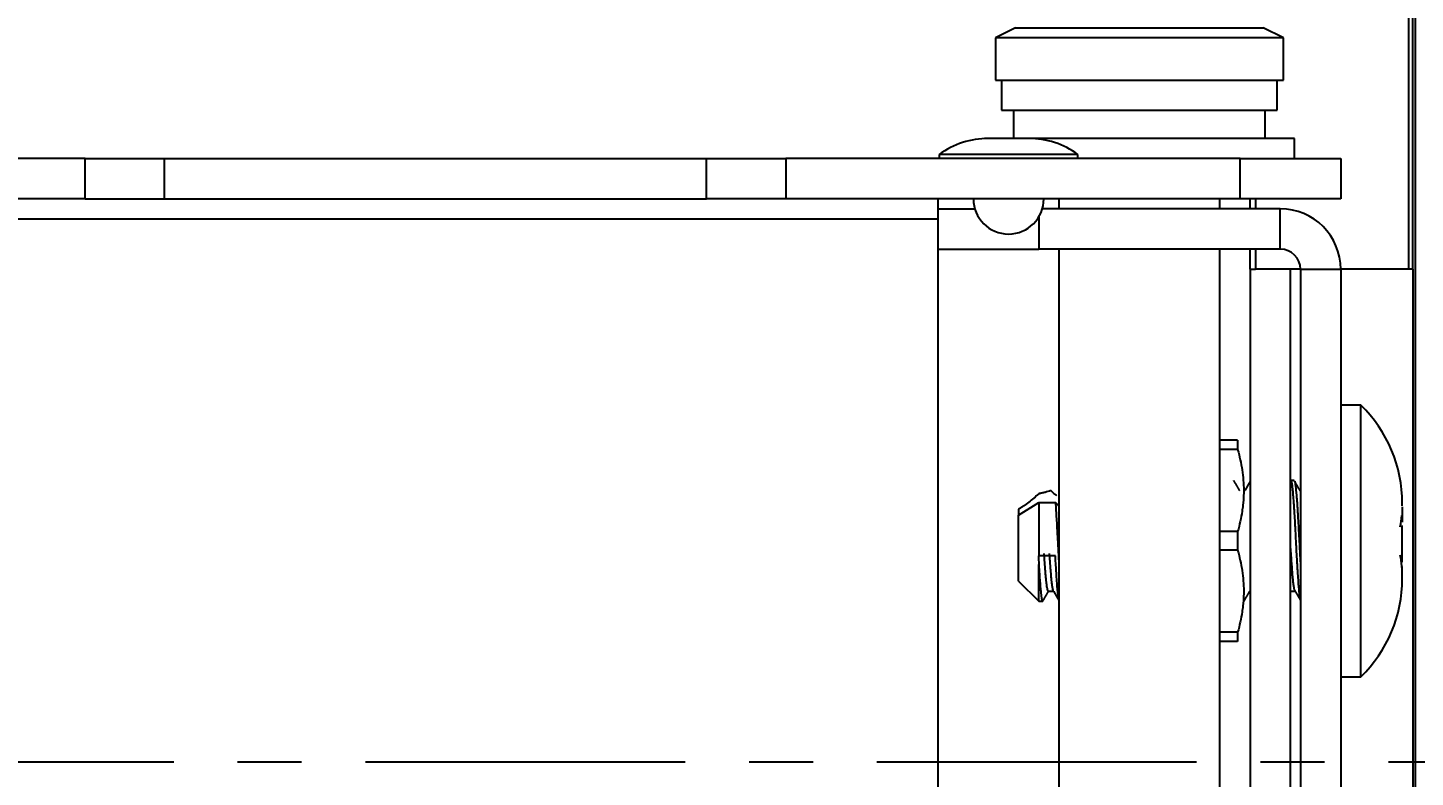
# Model space of a CAD drawing. Extents: x -2833 to -229, y 127 to 2035.
# Drawn here: x -2172 to -2103.1, y 772.7 to 809.9 of the extents above; entities that cross this region are included whole.
import ezdxf

# ---------------------------------------------------------------- set-up
doc = ezdxf.new("R2010")
doc.units = 0
doc.header["$LTSCALE"] = 0.5
doc.header["$MEASUREMENT"] = 0
doc.linetypes.add('CENTER', pattern=[50.8, 31.75, -6.35, 6.35, -6.35])
doc.layers.get('0').update_dxf_attribs({"linetype": 'CONTINUOUS'})
doc.layers.get('DEFPOINTS').update_dxf_attribs({"linetype": 'CONTINUOUS'})
doc.layers.add('CEN', color=1, linetype='CENTER')
doc.styles.add('Daelim Dimension', font='NanumGothic.ttf')
doc.dimstyles.new('DEFAULT', dxfattribs={"dimscale": 2, "dimtxt": 2, "dimasz": 2, "dimexe": 0, "dimexo": 2, "dimgap": 1, "dimtad": 1, "dimdec": 0, "dimzin": 9, "dimdsep": 46, "dimtxsty": 'Daelim Dimension', "dimcen": 0.5, "dimclrd": 5, "dimclre": 5, "dimclrt": 256, "dimadec": 1, "dimazin": 0, "dimtfac": 1, "dimtdec": 0, "dimtix": 1, "dimtmove": 0, "dimatfit": 3, "dimfxl": 1, "dimtolj": 1, "dimtzin": 1, "dimlwd": 9, "dimlwe": 9, "dimarcsym": 0})

# ---------------------------------------------------------------- blocks, each defined once
blk = doc.blocks.new('*D65')
at = {"color": 5, "lineweight": 9, "transparency": 16777216}
for p, q in [((-1957.513, 783.593), (-1957.513, 594.076)), ((-2308.194, 711.607), (-2308.194, 594.076)), ((-2304.194, 594.076), (-1961.513, 594.076))]:
    blk.add_line(p, q, dxfattribs=at)
at = {"color": 5, "transparency": 16777216}
for points in [[(-2304.194, 594.742), (-2304.194, 593.409), (-2308.194, 594.076)], [(-1961.513, 594.742), (-1961.513, 593.409), (-1957.513, 594.076)]]:
    blk.add_solid(points, dxfattribs=at)
at = {"layer": 'DEFPOINTS', "color": 0, "transparency": 16777216}
for p in [(-1957.513, 787.593), (-2308.194, 715.607), (-1957.513, 594.076)]:
    blk.add_point(p, dxfattribs=at)
at = {"color": 7, "transparency": 16777216, "insert": (-2132.853, 616.634), "char_height": 30, "width": 88.20662, "attachment_point": 5, "style": 'Daelim Dimension'}
blk.add_mtext('\\A1;(350)', dxfattribs=at)

msp = doc.modelspace()

# ---------------------------------------------------------------- hatches: boundary and pattern name
h = msp.add_hatch()
h.set_pattern_fill('ANSI31', color=3, scale=99.955177)
h.set_pattern_definition([(45, (-7707.805, 4510.419), (-8.834873, 8.834873), [])])
edge = h.paths.add_edge_path()
edge.add_spline(control_points=[(-2338.18, 657.697), (-2328.676, 656.706), (-2317.67, 641.047), (-2308.194, 640.806)], knot_values=[20.260587, 20.260587, 20.260587, 20.260587, 53.794277, 53.794277, 53.794277, 53.794277], degree=3, periodic=0)
edge.add_line((-2308.194, 640.806), (-2308.194, 1139.163))
edge.add_line((-2308.194, 1139.163), (-2338.18, 1139.163))
edge.add_line((-2338.18, 1139.163), (-2338.18, 657.697))
edge = h.paths.add_edge_path()
edge.add_spline(control_points=[(-2308.194, 620.815), (-2317.67, 621.056), (-2328.676, 636.715), (-2338.18, 637.706)], knot_values=[20.260587, 20.260587, 20.260587, 20.260587, 53.794277, 53.794277, 53.794277, 53.794277], degree=3, periodic=0)
edge.add_line((-2338.18, 637.706), (-2338.18, 517.424))
edge.add_line((-2338.18, 517.424), (-1894.657, 517.424))
edge.add_line((-1894.657, 517.424), (-1894.657, 547.41))
edge.add_line((-1894.657, 547.41), (-2308.194, 547.41))
edge.add_line((-2308.194, 547.41), (-2308.194, 620.815))

# ---------------------------------------------------------------- linework, layer by layer
at = {"color": 7, "linetype": 'Continuous', "lineweight": 25}
for p, q in [((-2103.404, 797.886), (-2103.404, 859.858)), ((-2103.203, 797.886), (-2103.203, 859.858)), ((-2103.082, 859.858), (-2103.082, 740.388)), ((-2122.927, 809.881), (-2123.926, 809.381)), ((-2122.927, 809.881), (-2110.632, 809.881)), ((-2109.633, 809.381), (-2110.632, 809.881)), ((-2123.926, 809.381), (-2123.926, 807.282)), ((-2109.633, 809.381), (-2123.926, 809.381)), ((-2109.633, 807.282), (-2109.633, 809.381)), ((-2123.926, 807.282), (-2109.633, 807.282)), ((-2123.626, 807.282), (-2123.626, 805.783)), ((-2109.933, 805.783), (-2109.933, 807.282)), ((-2123.626, 805.783), (-2109.933, 805.783)), ((-2123.027, 805.783), (-2123.027, 804.383)), ((-2110.532, 804.383), (-2110.532, 805.783)), ((-2124.476, 804.383), (-2124.476, 804.378)), ((-2124.276, 804.383), (-2124.476, 804.383)), ((-2122.277, 804.383), (-2124.276, 804.383)), ((-2115.577, 804.383), (-2122.277, 804.383)), ((-2109.083, 804.383), (-2115.577, 804.383)), ((-2109.083, 803.384), (-2109.083, 804.383)), ((-2126.721, 803.584), (-2126.721, 803.384)), ((-2119.832, 803.584), (-2126.721, 803.584)), ((-2119.832, 803.384), (-2119.832, 803.584)), ((-2169.143, 803.384), (-2202.241, 803.384)), ((-2169.143, 803.384), (-2165.219, 803.384)), ((-2169.143, 801.385), (-2169.143, 803.384)), ((-2165.219, 803.384), (-2138.271, 803.384)), ((-2165.219, 803.384), (-2165.219, 801.385)), ((-2138.271, 803.384), (-2134.347, 803.384)), ((-2138.271, 801.385), (-2138.271, 803.384)), ((-2111.782, 803.384), (-2134.347, 803.384)), ((-2134.347, 803.384), (-2134.347, 801.385)), ((-2111.782, 803.384), (-2106.784, 803.384)), ((-2111.782, 801.385), (-2111.782, 803.384)), ((-2106.784, 803.384), (-2106.784, 801.385)), ((-2169.143, 801.385), (-2202.241, 801.385)), ((-2169.143, 801.385), (-2165.219, 801.385)), ((-2165.219, 801.385), (-2138.271, 801.385)), ((-2134.347, 801.385), (-2138.271, 801.385)), ((-2111.782, 801.385), (-2134.347, 801.385)), ((-2126.775, 800.885), (-2126.775, 801.385)), ((-2120.778, 801.384), (-2120.778, 800.884)), ((-2112.781, 800.884), (-2112.781, 801.384)), ((-2106.784, 801.385), (-2111.782, 801.385)), ((-2111.282, 800.885), (-2111.282, 801.385)), ((-2111.014, 801.385), (-2111.014, 800.885)), ((-2126.775, 800.885), (-2124.953, 800.885)), ((-2126.775, 798.886), (-2126.775, 800.885)), ((-2109.783, 800.885), (-2121.6, 800.885)), ((-2109.783, 798.886), (-2109.783, 800.885)), ((-2202.243, 800.385), (-2126.775, 800.385)), ((-2121.777, 800.484), (-2121.777, 798.886)), ((-2126.775, 798.886), (-2121.777, 798.886)), ((-2126.775, 747.909), (-2126.775, 798.886)), ((-2109.783, 798.886), (-2121.777, 798.886)), ((-2120.778, 798.886), (-2120.778, 747.909)), ((-2112.781, 747.909), (-2112.781, 798.886)), ((-2111.282, 797.886), (-2111.282, 798.887)), ((-2111.014, 798.887), (-2111.014, 797.886)), ((-2111.282, 797.886), (-2111.282, 747.909)), ((-2111.282, 797.886), (-2111.014, 797.886)), ((-2108.783, 797.886), (-2111.014, 797.886)), ((-2109.283, 748.043), (-2109.283, 797.886)), ((-2108.783, 797.886), (-2108.783, 748.908)), ((-2108.783, 797.886), (-2106.784, 797.886)), ((-2106.784, 797.886), (-2106.784, 748.908)), ((-2103.404, 797.886), (-2106.784, 797.886)), ((-2103.203, 797.886), (-2103.404, 797.886)), ((-2103.203, 797.886), (-2103.203, 742.911)), ((-2105.784, 791.139), (-2106.784, 791.139)), ((-2105.784, 777.645), (-2105.784, 791.139)), ((-2111.902, 789.39), (-2112.781, 789.39)), ((-2111.902, 789.39), (-2111.902, 788.926)), ((-2111.902, 788.926), (-2112.781, 788.926)), ((-2109.255, 787.392), (-2109.283, 787.345)), ((-2109.095, 787.391), (-2109.25, 787.391)), ((-2108.783, 786.891), (-2108.801, 786.891)), ((-2122.777, 785.67), (-2121.777, 786.308)), ((-2121.777, 786.308), (-2121.777, 783.651)), ((-2121.777, 786.308), (-2120.949, 786.308)), ((-2103.724, 786.144), (-2103.724, 786.26)), ((-2122.777, 785.97), (-2122.777, 785.669)), ((-2122.777, 782.393), (-2122.777, 785.67)), ((-2111.902, 784.856), (-2112.781, 784.856)), ((-2111.902, 784.856), (-2111.902, 783.928)), ((-2103.724, 784.22), (-2103.724, 785.156)), ((-2103.724, 783.336), (-2103.724, 784.22)), ((-2121.777, 783.651), (-2121.792, 783.654)), ((-2120.955, 783.651), (-2121.777, 783.651)), ((-2111.902, 783.928), (-2112.781, 783.928)), ((-2121.777, 781.394), (-2121.777, 783.227)), ((-2122.777, 782.393), (-2121.777, 781.394)), ((-2121.777, 781.394), (-2121.59, 781.394)), ((-2121.301, 781.893), (-2121.034, 781.893)), ((-2109.283, 781.893), (-2109.039, 781.893)), ((-2111.902, 779.859), (-2112.781, 779.859)), ((-2111.902, 779.395), (-2112.781, 779.395)), ((-2111.902, 779.859), (-2111.902, 779.395)), ((-2106.784, 777.645), (-2105.784, 777.645))]:
    msp.add_line(p, q, dxfattribs=at)
for centre, radius, start, end in [((-2124.276, 800.245), 4.138, 90, 126.21827), ((-2122.277, 800.245), 4.138, 53.78173, 90), ((-2123.277, 801.385), 1.749, 180, 270), ((-2123.277, 801.385), 1.749, 270, 0), ((-2109.783, 797.886), 2.999, 0, 90), ((-2109.783, 797.886), 1, 0, 90), ((-2110.531, 786.26), 6.807, 0, 45.79082), ((-2110.531, 786.26), 6.807, 350.15233, 354.87719), ((-2110.531, 782.524), 6.807, 314.20918, 0)]:
    msp.add_arc(centre, radius, start, end, dxfattribs=at)
for points, knots in [([(-2111.902, 788.926), (-2111.808, 788.592), (-2111.731, 788.256), (-2111.653, 787.749), (-2111.633, 787.58), (-2111.607, 787.24), (-2111.6, 787.07), (-2111.599, 786.728), (-2111.606, 786.556), (-2111.622, 786.341), (-2111.626, 786.298), (-2111.635, 786.212), (-2111.648, 786.083), (-2111.666, 785.955), (-2111.731, 785.529), (-2111.807, 785.191), (-2111.902, 784.856)], [0, 0, 0, 0, 0.25, 0.25, 0.375, 0.375, 0.5, 0.5, 0.625, 0.625, 0.65625, 0.65625, 0.6875, 0.75, 0.75, 1, 1, 1, 1]), ([(-2121.182, 786.894), (-2121.274, 786.861), (-2121.369, 786.831), (-2121.518, 786.792), (-2121.568, 786.779), (-2121.671, 786.758), (-2121.724, 786.748), (-2121.777, 786.739)], [0, 0, 0, 0, 0.5, 0.5, 0.75, 0.75, 1, 1, 1, 1]), ([(-2120.875, 786.63), (-2120.923, 786.669), (-2120.974, 786.71), (-2121.076, 786.798), (-2121.129, 786.845), (-2121.182, 786.894)], [0, 0, 0, 0, 0.5, 0.5, 1, 1, 1, 1]), ([(-2108.783, 781.461), (-2108.79, 781.489), (-2108.797, 781.527), (-2108.809, 781.603), (-2108.814, 781.636), (-2108.82, 781.682), (-2108.821, 781.691), (-2108.823, 781.71), (-2108.825, 781.72), (-2108.828, 781.75), (-2108.831, 781.771), (-2108.843, 781.88), (-2108.852, 781.979), (-2108.866, 782.146), (-2108.871, 782.204), (-2108.877, 782.297), (-2108.88, 782.328), (-2108.884, 782.393), (-2108.886, 782.425), (-2108.897, 782.592), (-2108.906, 782.733), (-2108.919, 782.958), (-2108.924, 783.035), (-2108.931, 783.154), (-2108.933, 783.194), (-2108.938, 783.275), (-2108.94, 783.315), (-2108.952, 783.519), (-2108.962, 783.686), (-2108.976, 783.942), (-2108.981, 784.029), (-2108.987, 784.138), (-2108.988, 784.16), (-2108.99, 784.203), (-2108.994, 784.269), (-2108.997, 784.334), (-2109.008, 784.551), (-2109.017, 784.724), (-2109.028, 784.938), (-2109.03, 784.981), (-2109.035, 785.066), (-2109.037, 785.108), (-2109.044, 785.236), (-2109.049, 785.319), (-2109.063, 785.564), (-2109.072, 785.722), (-2109.084, 785.911), (-2109.088, 785.967), (-2109.092, 786.022), (-2109.094, 786.058), (-2109.095, 786.077), (-2109.101, 786.167), (-2109.106, 786.236), (-2109.12, 786.437), (-2109.129, 786.56), (-2109.14, 786.701), (-2109.142, 786.729), (-2109.146, 786.783), (-2109.148, 786.809), (-2109.155, 786.885), (-2109.16, 786.933), (-2109.173, 787.064), (-2109.182, 787.139), (-2109.194, 787.216), (-2109.197, 787.23), (-2109.2, 787.25), (-2109.201, 787.257), (-2109.204, 787.27), (-2109.21, 787.3), (-2109.221, 787.344), (-2109.23, 787.368), (-2109.239, 787.385), (-2109.244, 787.39), (-2109.251, 787.391), (-2109.253, 787.391), (-2109.256, 787.388), (-2109.258, 787.387), (-2109.259, 787.386)], [0, 0, 0, 0, 0.045647, 0.045647, 0.074758, 0.074758, 0.082035, 0.082035, 0.089313, 0.089313, 0.103868, 0.103868, 0.16209, 0.16209, 0.1912, 0.1912, 0.205755, 0.205755, 0.220311, 0.220311, 0.278532, 0.278532, 0.307643, 0.307643, 0.322198, 0.322198, 0.336753, 0.336753, 0.394974, 0.394974, 0.424085, 0.424085, 0.431363, 0.431363, 0.43864, 0.453196, 0.453196, 0.511417, 0.511417, 0.525972, 0.525972, 0.540527, 0.540527, 0.569638, 0.569638, 0.627859, 0.627859, 0.642414, 0.649692, 0.649692, 0.65697, 0.65697, 0.68608, 0.68608, 0.744302, 0.744302, 0.758857, 0.758857, 0.773412, 0.773412, 0.802523, 0.802523, 0.860744, 0.860744, 0.875299, 0.875299, 0.882577, 0.882577, 0.889855, 0.918965, 0.948076, 0.948076, 0.977186, 0.977186, 0.991742, 0.991742, 1, 1, 1, 1]), ([(-2109.07, 787.353), (-2109.064, 787.335), (-2109.058, 787.311), (-2109.05, 787.268), (-2109.048, 787.255), (-2109.043, 787.228), (-2109.041, 787.213), (-2109.034, 787.167), (-2109.03, 787.133), (-2109.016, 787.02), (-2109.007, 786.932), (-2108.995, 786.806), (-2108.992, 786.779), (-2108.989, 786.739), (-2108.988, 786.725), (-2108.985, 786.697), (-2108.979, 786.627), (-2108.968, 786.494), (-2108.959, 786.365), (-2108.949, 786.231), (-2108.945, 786.162), (-2108.938, 786.054), (-2108.936, 786.017), (-2108.932, 785.943), (-2108.929, 785.905), (-2108.923, 785.791), (-2108.919, 785.714), (-2108.905, 785.478), (-2108.896, 785.314), (-2108.886, 785.124), (-2108.885, 785.103), (-2108.882, 785.06), (-2108.881, 785.039), (-2108.878, 784.975), (-2108.875, 784.932), (-2108.868, 784.803), (-2108.863, 784.717), (-2108.849, 784.458), (-2108.839, 784.285), (-2108.828, 784.067), (-2108.825, 784.024), (-2108.821, 783.937), (-2108.819, 783.894), (-2108.812, 783.765), (-2108.808, 783.681), (-2108.797, 783.472), (-2108.79, 783.349), (-2108.783, 783.228)], [0, 0, 0, 0, 0.063023, 0.063023, 0.087043, 0.087043, 0.111063, 0.111063, 0.159103, 0.159103, 0.255184, 0.255184, 0.279204, 0.279204, 0.291214, 0.291214, 0.303224, 0.351264, 0.399304, 0.399304, 0.447345, 0.447345, 0.471365, 0.471365, 0.495385, 0.495385, 0.543425, 0.543425, 0.639506, 0.639506, 0.651516, 0.651516, 0.663526, 0.663526, 0.687546, 0.687546, 0.735586, 0.735586, 0.831667, 0.831667, 0.855687, 0.855687, 0.879707, 0.879707, 0.927747, 0.927747, 1, 1, 1, 1]), ([(-2121.777, 786.739), (-2121.86, 786.662), (-2121.943, 786.588), (-2122.109, 786.447), (-2122.192, 786.38), (-2122.359, 786.251), (-2122.443, 786.19), (-2122.568, 786.104), (-2122.61, 786.076), (-2122.694, 786.021), (-2122.735, 785.995), (-2122.777, 785.97)], [0, 0, 0, 0, 0.25, 0.25, 0.5, 0.5, 0.75, 0.75, 0.875, 0.875, 1, 1, 1, 1]), ([(-2120.949, 786.308), (-2120.94, 786.175), (-2120.931, 786.033), (-2120.921, 785.843), (-2120.918, 785.804), (-2120.914, 785.726), (-2120.912, 785.687), (-2120.905, 785.569), (-2120.901, 785.488), (-2120.887, 785.244), (-2120.878, 785.076), (-2120.866, 784.861), (-2120.864, 784.817), (-2120.859, 784.731), (-2120.856, 784.687), (-2120.849, 784.558), (-2120.839, 784.384), (-2120.83, 784.211), (-2120.821, 784.039), (-2120.816, 783.952), (-2120.811, 783.844), (-2120.809, 783.823), (-2120.807, 783.78), (-2120.804, 783.716), (-2120.801, 783.652), (-2120.794, 783.527), (-2120.787, 783.399), (-2120.78, 783.275), (-2120.778, 783.231)], [0, 0, 0, 0, 0.159439, 0.159439, 0.199298, 0.199298, 0.239158, 0.239158, 0.318877, 0.318877, 0.478316, 0.478316, 0.518176, 0.518176, 0.558035, 0.558035, 0.637755, 0.717474, 0.717474, 0.797193, 0.797193, 0.817123, 0.817123, 0.837053, 0.876913, 0.876913, 0.956632, 1, 1, 1, 1]), ([(-2109.064, 781.926), (-2109.065, 781.93), (-2109.067, 781.935), (-2109.073, 781.954), (-2109.08, 781.978), (-2109.086, 782.009), (-2109.091, 782.031), (-2109.093, 782.043), (-2109.104, 782.105), (-2109.114, 782.164), (-2109.127, 782.269), (-2109.132, 782.307), (-2109.139, 782.367), (-2109.141, 782.387), (-2109.146, 782.43), (-2109.148, 782.452), (-2109.159, 782.564), (-2109.168, 782.662), (-2109.18, 782.82), (-2109.184, 782.874), (-2109.191, 782.959), (-2109.193, 782.988), (-2109.197, 783.046), (-2109.2, 783.076), (-2109.21, 783.226), (-2109.219, 783.351), (-2109.233, 783.544), (-2109.237, 783.61), (-2109.244, 783.71), (-2109.247, 783.743), (-2109.251, 783.811), (-2109.254, 783.846), (-2109.265, 784.017), (-2109.274, 784.155), (-2109.283, 784.297), (-2109.283, 784.302), (-2109.284, 784.306)], [0, 0, 0, 0, 0.024293, 0.024293, 0.085032, 0.115401, 0.115401, 0.145771, 0.145771, 0.267248, 0.267248, 0.327987, 0.327987, 0.358356, 0.358356, 0.388726, 0.388726, 0.510203, 0.510203, 0.570942, 0.570942, 0.601311, 0.601311, 0.631681, 0.631681, 0.753158, 0.753158, 0.813897, 0.813897, 0.844266, 0.844266, 0.874636, 0.874636, 0.996113, 0.996113, 1, 1, 1, 1]), ([(-2121.301, 781.893), (-2121.301, 781.893), (-2121.302, 781.893), (-2121.306, 781.894), (-2121.309, 781.896), (-2121.319, 781.907), (-2121.326, 781.921), (-2121.34, 781.961), (-2121.346, 781.987), (-2121.36, 782.054), (-2121.366, 782.093), (-2121.379, 782.182), (-2121.385, 782.233), (-2121.395, 782.317), (-2121.398, 782.346), (-2121.403, 782.393), (-2121.404, 782.409), (-2121.408, 782.441), (-2121.409, 782.457), (-2121.418, 782.541), (-2121.431, 782.684), (-2121.445, 782.844), (-2121.454, 782.95), (-2121.455, 782.972), (-2121.459, 783.015), (-2121.461, 783.037), (-2121.466, 783.104), (-2121.469, 783.149), (-2121.479, 783.286), (-2121.486, 783.38), (-2121.499, 783.573), (-2121.505, 783.672), (-2121.511, 783.774)], [0, 0, 0, 0, 0.006351, 0.006351, 0.053668, 0.053668, 0.148301, 0.148301, 0.242934, 0.242934, 0.337568, 0.337568, 0.432201, 0.432201, 0.479517, 0.479517, 0.503176, 0.503176, 0.526834, 0.526834, 0.621467, 0.7161, 0.7161, 0.739759, 0.739759, 0.763417, 0.763417, 0.810734, 0.810734, 0.905367, 0.905367, 1, 1, 1, 1]), ([(-2121.033, 781.893), (-2121.035, 781.893), (-2121.036, 781.894), (-2121.044, 781.897), (-2121.057, 781.915), (-2121.07, 781.962), (-2121.079, 782), (-2121.081, 782.008), (-2121.084, 782.025), (-2121.086, 782.033), (-2121.091, 782.061), (-2121.095, 782.081), (-2121.105, 782.146), (-2121.112, 782.195), (-2121.123, 782.279), (-2121.129, 782.323), (-2121.134, 782.37), (-2121.138, 782.403), (-2121.139, 782.42), (-2121.148, 782.504), (-2121.155, 782.577), (-2121.168, 782.731), (-2121.174, 782.814), (-2121.183, 782.922), (-2121.184, 782.944), (-2121.188, 782.989), (-2121.189, 783.012), (-2121.194, 783.08), (-2121.198, 783.127), (-2121.208, 783.268), (-2121.215, 783.366), (-2121.229, 783.566), (-2121.236, 783.668), (-2121.243, 783.774)], [0, 0, 0, 0, 0.017669, 0.017669, 0.115902, 0.214135, 0.214135, 0.238694, 0.238694, 0.263252, 0.263252, 0.312368, 0.312368, 0.410601, 0.410601, 0.459718, 0.484276, 0.484276, 0.508835, 0.508835, 0.607068, 0.607068, 0.705301, 0.705301, 0.729859, 0.729859, 0.754417, 0.754417, 0.803534, 0.803534, 0.901767, 0.901767, 1, 1, 1, 1]), ([(-2120.777, 781.459), (-2120.78, 781.473), (-2120.784, 781.489), (-2120.792, 781.531), (-2120.797, 781.558), (-2120.804, 781.604), (-2120.806, 781.621), (-2120.811, 781.655), (-2120.813, 781.673), (-2120.825, 781.768), (-2120.835, 781.857), (-2120.849, 782.009), (-2120.854, 782.062), (-2120.86, 782.134), (-2120.861, 782.148), (-2120.863, 782.177), (-2120.864, 782.192), (-2120.868, 782.237), (-2120.87, 782.268), (-2120.881, 782.424), (-2120.89, 782.558), (-2120.903, 782.773), (-2120.907, 782.847), (-2120.914, 782.961), (-2120.916, 783), (-2120.921, 783.078), (-2120.923, 783.117), (-2120.935, 783.316), (-2120.945, 783.481), (-2120.955, 783.651)], [0, 0, 0, 0, 0.060155, 0.060155, 0.138475, 0.138475, 0.177636, 0.177636, 0.216796, 0.216796, 0.373437, 0.373437, 0.451757, 0.451757, 0.471337, 0.471337, 0.490917, 0.490917, 0.530078, 0.530078, 0.686718, 0.686718, 0.765039, 0.765039, 0.804199, 0.804199, 0.843359, 0.843359, 1, 1, 1, 1]), ([(-2111.902, 783.928), (-2111.808, 783.594), (-2111.731, 783.258), (-2111.653, 782.752), (-2111.633, 782.582), (-2111.607, 782.242), (-2111.6, 782.072), (-2111.599, 781.73), (-2111.606, 781.558), (-2111.622, 781.343), (-2111.626, 781.3), (-2111.635, 781.214), (-2111.648, 781.086), (-2111.666, 780.957), (-2111.731, 780.531), (-2111.807, 780.194), (-2111.902, 779.859)], [0, 0, 0, 0, 0.25, 0.25, 0.375, 0.375, 0.5, 0.5, 0.625, 0.625, 0.65625, 0.65625, 0.6875, 0.75, 0.75, 1, 1, 1, 1]), ([(-2103.729, 782.489), (-2103.726, 782.541), (-2103.724, 782.598), (-2103.724, 782.656), (-2103.724, 782.666), (-2103.724, 782.669), (-2103.724, 782.675), (-2103.724, 782.691), (-2103.724, 782.731), (-2103.725, 782.769), (-2103.728, 782.894), (-2103.733, 782.993), (-2103.751, 783.192), (-2103.763, 783.292), (-2103.784, 783.441), (-2103.792, 783.49), (-2103.808, 783.589), (-2103.816, 783.639), (-2103.824, 783.689)], [0, 0, 0, 0, 0.125, 0.140625, 0.140625, 0.148438, 0.148438, 0.15625, 0.1875, 0.25, 0.25, 0.5, 0.5, 0.75, 0.75, 0.875, 0.875, 1, 1, 1, 1]), ([(-2121.777, 783.227), (-2121.771, 783.118), (-2121.765, 783.014), (-2121.753, 782.812), (-2121.746, 782.714), (-2121.736, 782.573), (-2121.733, 782.527), (-2121.727, 782.437), (-2121.723, 782.393), (-2121.714, 782.264), (-2121.707, 782.184), (-2121.695, 782.034), (-2121.689, 781.964), (-2121.68, 781.867), (-2121.677, 781.836), (-2121.673, 781.791), (-2121.671, 781.777), (-2121.668, 781.748), (-2121.667, 781.735), (-2121.659, 781.668), (-2121.648, 781.575), (-2121.635, 781.507), (-2121.626, 781.465), (-2121.623, 781.453), (-2121.618, 781.437), (-2121.616, 781.432), (-2121.613, 781.424), (-2121.611, 781.42), (-2121.603, 781.402), (-2121.597, 781.394), (-2121.585, 781.393), (-2121.58, 781.397), (-2121.575, 781.406)], [0, 0, 0, 0, 0.092314, 0.092314, 0.184629, 0.184629, 0.230786, 0.230786, 0.276943, 0.276943, 0.369258, 0.369258, 0.461572, 0.461572, 0.507729, 0.507729, 0.530808, 0.530808, 0.553887, 0.553887, 0.646201, 0.738515, 0.738515, 0.784673, 0.784673, 0.807751, 0.807751, 0.83083, 0.83083, 0.923144, 0.923144, 1, 1, 1, 1])]:
    msp.add_open_spline(points, degree=3, knots=knots, dxfattribs=at)
for points, degree in [([(-2111.795, 786.884), (-2111.945, 787.141), (-2112.094, 787.397)], 2), ([(-2111.282, 787.34), (-2111.413, 787.115), (-2111.543, 786.891)], 2), ([(-2108.783, 786.861), (-2108.929, 787.11), (-2109.074, 787.36)], 2), ([(-2120.949, 786.308), (-2120.778, 786.118)], 1), ([(-2103.729, 786.092), (-2103.727, 785.964), (-2103.726, 785.708), (-2103.727, 785.451), (-2103.729, 785.323)], 3), ([(-2121.792, 783.654), (-2121.787, 783.508), (-2121.782, 783.366), (-2121.777, 783.227)], 3), ([(-2103.729, 782.489), (-2103.727, 782.596), (-2103.726, 782.808), (-2103.727, 783.021), (-2103.729, 783.128)], 3), ([(-2121.579, 781.398), (-2121.436, 781.646), (-2121.292, 781.893)], 2), ([(-2121.047, 781.905), (-2120.913, 781.673), (-2120.778, 781.44)], 2), ([(-2111.577, 781.413), (-2111.438, 781.653), (-2111.298, 781.893)], 2), ([(-2109.068, 781.933), (-2108.925, 781.689), (-2108.783, 781.444)], 2)]:
    msp.add_open_spline(points, degree=degree, dxfattribs=at)
at = {"layer": 'CEN', "lineweight": 25}
msp.add_line((-2088.539, 773.397), (-2326.063, 773.397), dxfattribs=at)

# ---------------------------------------------------------------- dimensions: what is measured, and where the dimension line sits
dim = msp.add_linear_dim(base=(-1957.513, 594.076), p1=(-2308.194, 715.607), p2=(-1957.513, 787.593), text='(350)', dimstyle='DEFAULT', override={"dimtxt": 15, "dimclrt": 7})
dim.commit()
dim.dimension.update_dxf_attribs({"geometry": '*D65', "text_midpoint": (-2132.853, 616.634)})

doc.saveas('drawing.dxf')
